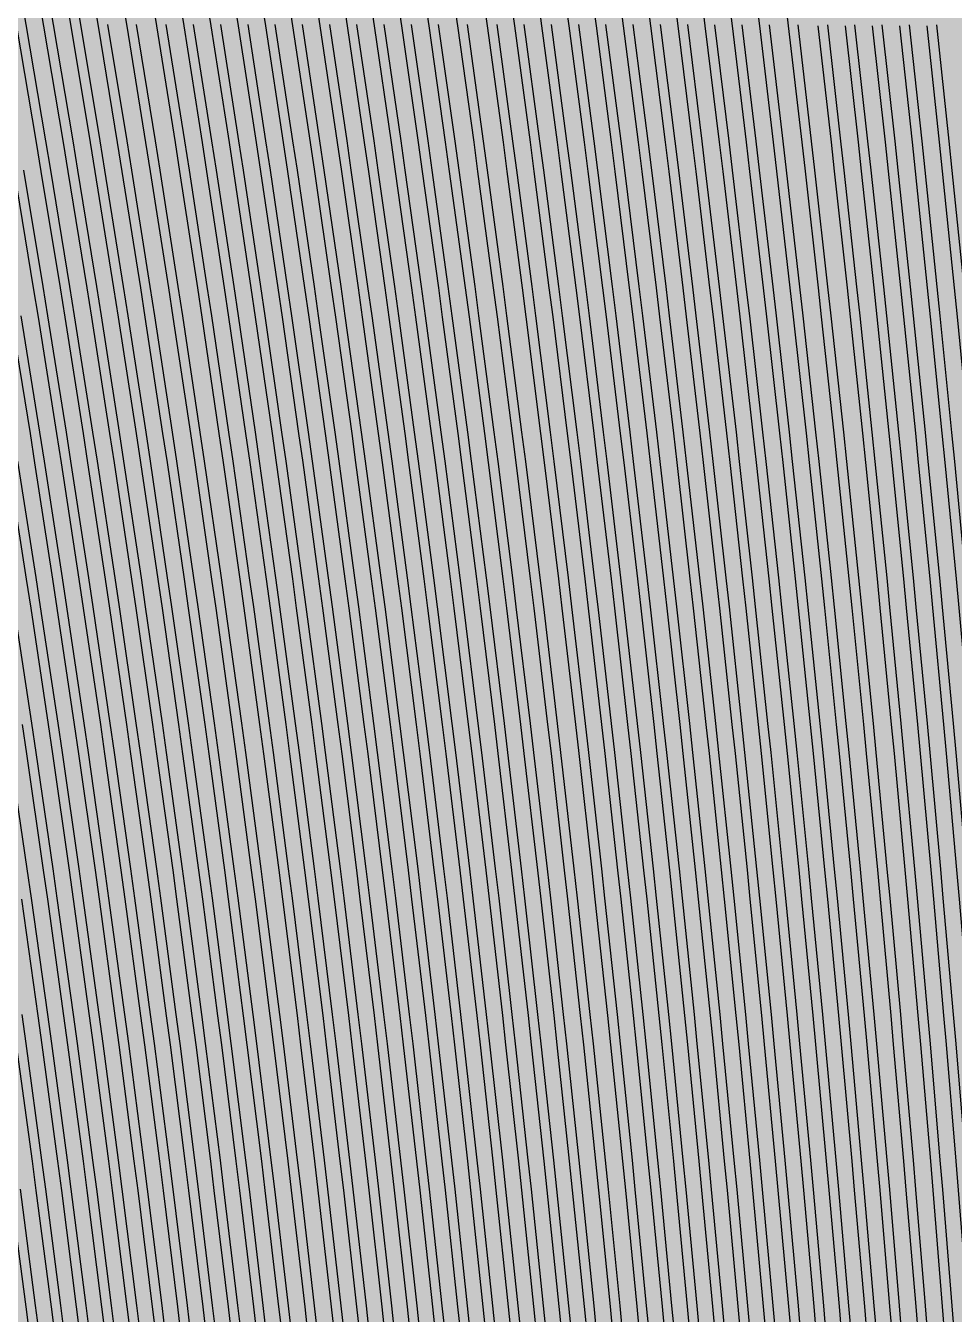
# Model space of a CAD drawing. Header units: metres. Extents: x -7240 to 10960, y -29667 to 1823.
# Drawn here: x 1337.5 to 1536.8, y -16987.4 to -16710.8 of the extents above; entities that cross this region are included whole.
import ezdxf

# ---------------------------------------------------------------- set-up
doc = ezdxf.new("R2010")
doc.units = ezdxf.units.M
doc.layers.add('Metal1', color=4, linetype='CONTINUOUS')
doc.layers.add('Polyimide', color=7, linetype='CONTINUOUS')

msp = doc.modelspace()

# ---------------------------------------------------------------- hatches: boundary and pattern name
at = {"layer": 'Polyimide'}
msp.add_hatch(color=7, dxfattribs=at).paths.add_polyline_path([(4088.45, -11806.89), (4098.72, -11851.21), (4115.58, -11893.47), (4138.63, -11932.7), (4167.35, -11967.99), (4201.08, -11998.53), (4239.03, -12023.62), (4280.35, -12042.68), (4349.18, -12073.73), (4413.2, -12113.76), (4471.26, -12162.04), (4522.3, -12217.69), (4565.39, -12279.7), (4599.74, -12346.94), (4624.73, -12418.19), (4639.91, -12492.16), (4645, -12567.5), (4639.91, -12642.84), (4624.73, -12716.8), (4599.74, -12788.06), (4565.39, -12855.3), (4522.3, -12917.31), (4471.26, -12972.96), (4413.2, -13021.24), (4349.18, -13061.27), (4280.35, -13092.32), (4239.03, -13111.38), (4201.08, -13136.47), (4167.35, -13167.01), (4138.63, -13202.3), (4115.58, -13241.52), (4098.72, -13283.78), (4088.45, -13328.11), (4085, -13373.48), (4085, -13567.5), (4099.45, -13861.55), (4142.64, -14152.77), (4214.18, -14438.35), (4313.36, -14715.55), (4439.24, -14981.69), (4590.59, -15234.21), (4765.97, -15470.68), (4963.68, -15688.82), (5181.82, -15886.53), (5418.29, -16061.91), (5670.81, -16213.26), (5936.95, -16339.14), (6214.15, -16438.32), (6499.73, -16509.85), (6790.95, -16553.05), (7085, -16567.5), (9960.38, -16567.5), (10038.79, -16571.35), (10116.45, -16582.87), (10192.6, -16601.95), (10266.52, -16628.4), (10337.49, -16661.96), (10404.83, -16702.32), (10467.89, -16749.09), (10526.06, -16801.81), (10578.78, -16859.98), (10625.55, -16923.04), (10665.91, -16990.38), (10699.48, -17061.35), (10725.93, -17135.27), (10745, -17211.43), (10756.52, -17289.08), (10760.38, -17367.5), (10760.38, -21957.3), (10721.61, -22012.91), (10685.97, -22070.59), (10653.58, -22130.14), (10624.53, -22191.39), (10598.92, -22254.16), (10576.82, -22318.25), (10558.3, -22383.46), (10543.41, -22449.6), (10532.21, -22516.46), (10524.72, -22583.84), (10520.97, -22651.53), (10520.97, -22719.32), (10524.72, -22787.01), (10532.21, -22854.38), (10543.41, -22921.24), (10558.3, -22987.38), (10576.82, -23052.6), (10598.92, -23116.68), (10624.53, -23179.45), (10653.58, -23240.71), (10685.97, -23300.26), (10721.61, -23357.93), (10760.38, -23413.54), (10760.38, -28667.5), (10756.52, -28745.91), (10745, -28823.57), (10725.93, -28899.73), (10699.48, -28973.65), (10665.91, -29044.62), (10625.55, -29111.96), (10578.78, -29175.01), (10526.06, -29233.19), (10467.89, -29285.91), (10404.83, -29332.68), (10337.49, -29373.04), (10266.52, -29406.6), (10192.6, -29433.05), (10116.45, -29452.13), (10038.79, -29463.65), (9960.38, -29467.5), (-6239.63, -29467.5), (-6318.04, -29463.65), (-6395.7, -29452.13), (-6471.85, -29433.05), (-6545.77, -29406.6), (-6616.74, -29373.04), (-6684.08, -29332.68), (-6747.14, -29285.91), (-6805.31, -29233.19), (-6858.03, -29175.01), (-6904.8, -29111.96), (-6945.16, -29044.62), (-6978.73, -28973.65), (-7005.18, -28899.73), (-7024.25, -28823.57), (-7035.77, -28745.91), (-7039.63, -28667.5), (-7039.63, -23426.32), (-6999.36, -23370.07), (-6962.33, -23311.63), (-6928.66, -23251.2), (-6898.45, -23188.96), (-6871.81, -23125.12), (-6848.81, -23059.88), (-6829.53, -22993.44), (-6814.04, -22926.02), (-6802.37, -22857.83), (-6794.57, -22789.09), (-6790.67, -22720.02), (-6790.67, -22650.84), (-6794.57, -22581.77), (-6802.37, -22513.03), (-6814.04, -22444.84), (-6829.53, -22377.42), (-6848.81, -22310.98), (-6871.81, -22245.74), (-6898.45, -22181.89), (-6928.66, -22119.66), (-6962.33, -22059.22), (-6999.36, -22000.79), (-7039.63, -21944.54), (-7039.63, -17367.5), (-7035.77, -17289.08), (-7024.25, -17211.43), (-7005.18, -17135.27), (-6978.73, -17061.35), (-6945.16, -16990.38), (-6904.8, -16923.04), (-6858.03, -16859.98), (-6805.31, -16801.81), (-6747.14, -16749.09), (-6684.08, -16702.32), (-6616.74, -16661.96), (-6545.77, -16628.4), (-6471.85, -16601.95), (-6395.7, -16582.87), (-6318.04, -16571.35), (-6239.63, -16567.5), (-3334, -16567.5), (-3039.95, -16553.05), (-2748.73, -16509.85), (-2463.15, -16438.32), (-2185.95, -16339.14), (-1919.81, -16213.26), (-1667.29, -16061.91), (-1430.82, -15886.53), (-1212.68, -15688.82), (-1014.97, -15470.68), (-839.59, -15234.21), (-688.24, -14981.69), (-562.36, -14715.55), (-463.18, -14438.35), (-391.64, -14152.77), (-348.45, -13861.55), (-334, -13567.5), (-334, -13373.48), (-337.45, -13328.11), (-347.72, -13283.78), (-364.58, -13241.52), (-387.63, -13202.3), (-416.35, -13167.01), (-450.08, -13136.47), (-488.03, -13111.38), (-529.35, -13092.32), (-529.35, -13092.32), (-598.18, -13061.27), (-662.2, -13021.24), (-720.26, -12972.96), (-771.3, -12917.31), (-814.39, -12855.3), (-848.74, -12788.06), (-873.73, -12716.8), (-888.91, -12642.84), (-894, -12567.5), (-888.91, -12492.16), (-873.73, -12418.19), (-848.74, -12346.94), (-814.39, -12279.7), (-771.3, -12217.69), (-720.26, -12162.04), (-662.2, -12113.76), (-598.18, -12073.73), (-529.35, -12042.68), (-488.03, -12023.62), (-450.08, -11998.53), (-416.35, -11967.99), (-387.63, -11932.7), (-364.58, -11893.47), (-347.72, -11851.21), (-337.45, -11806.89), (-334, -11761.52), (-334, -11074.31), (-337.45, -11028.94), (-347.72, -10984.62), (-364.58, -10942.36), (-387.63, -10903.13), (-416.35, -10867.84), (-450.08, -10837.3), (-488.03, -10812.21), (-529.35, -10793.16), (-529.35, -10793.16), (-598.18, -10762.1), (-662.2, -10722.07), (-720.26, -10673.8), (-771.3, -10618.15), (-814.39, -10556.13), (-848.74, -10488.89), (-873.73, -10417.64), (-888.91, -10343.67), (-894, -10268.33), (-888.91, -10192.99), (-873.73, -10119.03), (-848.74, -10047.77), (-814.39, -9980.53), (-771.3, -9918.52), (-720.26, -9862.87), (-662.2, -9814.59), (-598.18, -9774.56), (-529.35, -9743.51), (-488.03, -9724.45), (-450.08, -9699.36), (-416.35, -9668.82), (-387.63, -9633.53), (-364.58, -9594.31), (-347.72, -9552.05), (-337.45, -9507.72), (-334, -9462.35), (-334, -8775.14), (-337.45, -8729.78), (-347.72, -8685.45), (-364.58, -8643.19), (-387.63, -8603.96), (-416.35, -8568.68), (-450.08, -8538.14), (-488.03, -8513.05), (-529.35, -8493.99), (-529.35, -8493.99), (-598.18, -8462.94), (-662.2, -8422.91), (-720.26, -8374.63), (-771.3, -8318.98), (-814.39, -8256.97), (-848.74, -8189.73), (-873.73, -8118.47), (-888.91, -8044.5), (-894, -7969.17), (-888.91, -7893.83), (-873.73, -7819.86), (-848.74, -7748.61), (-814.39, -7681.36), (-771.3, -7619.35), (-720.26, -7563.7), (-662.2, -7515.42), (-598.18, -7475.4), (-529.35, -7444.34), (-529.35, -7444.34), (-488.03, -7425.28), (-450.08, -7400.2), (-416.35, -7369.66), (-387.63, -7334.37), (-364.58, -7295.14), (-347.72, -7252.88), (-337.45, -7208.56), (-334, -7163.19), (-334, -6475.98), (-337.45, -6430.61), (-347.72, -6386.29), (-364.58, -6344.02), (-387.63, -6304.8), (-416.35, -6269.51), (-450.08, -6238.97), (-488.03, -6213.88), (-529.35, -6194.82), (-529.35, -6194.82), (-598.18, -6163.77), (-662.2, -6123.74), (-720.26, -6075.46), (-771.3, -6019.81), (-814.39, -5957.8), (-848.74, -5890.56), (-873.73, -5819.31), (-888.91, -5745.34), (-894, -5670), (-888.91, -5594.66), (-873.73, -5520.69), (-848.74, -5449.44), (-814.39, -5382.2), (-771.3, -5320.19), (-720.26, -5264.54), (-662.2, -5216.26), (-598.18, -5176.23), (-529.35, -5145.18), (-529.35, -5145.18), (-488.03, -5126.12), (-450.08, -5101.03), (-416.35, -5070.49), (-387.63, -5035.2), (-364.58, -4995.98), (-347.72, -4953.71), (-337.45, -4909.39), (-334, -4864.02), (-334, 380), (-334, 1522.5), (-289, 1522.5), (-288.78, 1515.63), (-288.1, 1508.79), (-286.98, 1502.02), (-285.42, 1495.32), (-283.43, 1488.75), (-281.01, 1482.32), (-278.17, 1476.06), (-274.93, 1470), (-271.3, 1464.17), (-267.3, 1458.58), (-262.94, 1453.27), (-258.25, 1448.25), (-253.23, 1443.56), (-247.92, 1439.2), (-242.33, 1435.2), (-236.5, 1431.57), (-230.44, 1428.33), (-224.18, 1425.49), (-217.75, 1423.07), (-211.18, 1421.08), (-204.48, 1419.52), (-197.71, 1418.4), (-190.87, 1417.72), (-184, 1417.5), (-177.13, 1417.72), (-170.29, 1418.4), (-163.52, 1419.52), (-156.82, 1421.08), (-150.25, 1423.07), (-143.82, 1425.49), (-137.56, 1428.33), (-131.5, 1431.57), (-125.67, 1435.2), (-120.08, 1439.2), (-114.77, 1443.56), (-109.75, 1448.25), (-105.06, 1453.27), (-100.7, 1458.58), (-96.7, 1464.17), (-93.07, 1470), (-89.83, 1476.06), (-86.99, 1482.32), (-84.57, 1488.75), (-82.58, 1495.32), (-81.02, 1502.02), (-79.9, 1508.79), (-79.22, 1515.63), (-79, 1522.5), (1786, 1522.5), (3835, 1522.5), (3835.21, 1529.04), (3835.86, 1535.55), (3836.92, 1542.01), (3838.41, 1548.38), (3840.31, 1554.64), (3842.61, 1560.77), (3845.31, 1566.73), (3848.4, 1572.5), (3851.85, 1578.06), (3855.66, 1583.38), (3859.82, 1588.43), (3864.29, 1593.21), (3869.07, 1597.68), (3874.12, 1601.84), (3879.44, 1605.65), (3885, 1609.1), (3890.77, 1612.19), (3896.73, 1614.89), (3902.86, 1617.19), (3909.12, 1619.09), (3915.49, 1620.58), (3921.95, 1621.64), (3928.46, 1622.29), (3935, 1622.5), (3941.54, 1622.29), (3948.05, 1621.64), (3954.51, 1620.58), (3960.88, 1619.09), (3967.14, 1617.19), (3973.27, 1614.89), (3979.23, 1612.19), (3985, 1609.1), (3990.56, 1605.65), (3995.88, 1601.84), (4000.93, 1597.68), (4005.71, 1593.21), (4010.18, 1588.43), (4014.34, 1583.38), (4018.15, 1578.06), (4021.6, 1572.5), (4024.69, 1566.73), (4027.39, 1560.77), (4029.69, 1554.64), (4031.59, 1548.38), (4033.08, 1542.01), (4034.14, 1535.55), (4034.79, 1529.04), (4035, 1522.5), (4085, 1522.5), (4085, 380), (4085, 330), (4085, -4864.02), (4088.45, -4909.39), (4098.72, -4953.71), (4115.58, -4995.98), (4138.63, -5035.2), (4167.35, -5070.49), (4201.08, -5101.03), (4239.03, -5126.12), (4280.35, -5145.18), (4280.35, -5145.18), (4349.18, -5176.23), (4413.2, -5216.26), (4471.26, -5264.54), (4522.3, -5320.19), (4565.39, -5382.2), (4599.74, -5449.44), (4624.73, -5520.69), (4639.91, -5594.66), (4645, -5670), (4639.91, -5745.34), (4624.73, -5819.31), (4599.74, -5890.56), (4565.39, -5957.8), (4522.3, -6019.81), (4471.26, -6075.46), (4413.2, -6123.74), (4349.18, -6163.77), (4280.35, -6194.82), (4239.03, -6213.88), (4201.08, -6238.97), (4167.35, -6269.51), (4138.63, -6304.8), (4115.58, -6344.02), (4098.72, -6386.29), (4088.45, -6430.61), (4085, -6475.98), (4085, -11761.52), (4088.45, -11806.89)])

# ---------------------------------------------------------------- linework, layer by layer
at = {"layer": 'Metal1'}
for points in [[(1337.08, -16641.81), (1338.22, -16648.08), (1342.7, -16673.06), (1343.8, -16679.32), (1348.11, -16704.31), (1349.18, -16710.57), (1353.33, -16735.55), (1354.36, -16741.82), (1358.36, -16766.8), (1359.35, -16773.06), (1363.2, -16798.05), (1364.15, -16804.31), (1367.85, -16829.29), (1368.76, -16835.55), (1372.32, -16860.54), (1373.19, -16866.8), (1376.6, -16891.79), (1377.44, -16898.05), (1380.7, -16923.03), (1381.5, -16929.29), (1384.63, -16954.28), (1385.39, -16960.54), (1388.37, -16985.52), (1389.1, -16991.78)], [(1387.11, -16992.01), (1386.39, -16985.76), (1383.4, -16960.78), (1382.64, -16954.52), (1379.52, -16929.54), (1378.72, -16923.29), (1375.46, -16898.31), (1374.62, -16892.05), (1371.21, -16867.07), (1370.34, -16860.82), (1366.78, -16835.84), (1365.87, -16829.58), (1362.17, -16804.6), (1361.23, -16798.35), (1357.37, -16773.37), (1356.39, -16767.11), (1352.38, -16742.13), (1351.36, -16735.88), (1347.2, -16710.9), (1346.14, -16704.64), (1341.83, -16679.67), (1340.73, -16673.41), (1336.26, -16648.43)], [(1336.78, -16673.06), (1337.9, -16679.32), (1342.26, -16704.3), (1343.33, -16710.57), (1347.53, -16735.55), (1348.57, -16741.81), (1352.61, -16766.8), (1353.61, -16773.06), (1357.51, -16798.04), (1358.46, -16804.31), (1362.21, -16829.29), (1363.12, -16835.55), (1366.72, -16860.54), (1367.6, -16866.8), (1371.05, -16891.78), (1371.89, -16898.04), (1375.19, -16923.03), (1376, -16929.29), (1379.16, -16954.28), (1379.93, -16960.54), (1382.94, -16985.52), (1383.68, -16991.78)], [(1381.69, -16992.01), (1380.96, -16985.76), (1377.94, -16960.78), (1377.17, -16954.53), (1374.02, -16929.54), (1373.21, -16923.29), (1369.91, -16898.31), (1369.07, -16892.05), (1365.62, -16867.07), (1364.74, -16860.82), (1361.15, -16835.84), (1360.23, -16829.58), (1356.48, -16804.61), (1355.53, -16798.35), (1351.63, -16773.37), (1350.64, -16767.11), (1346.59, -16742.14), (1345.56, -16735.88), (1341.36, -16710.9), (1340.28, -16704.64), (1335.93, -16679.67)], [(1336.4, -16704.3), (1337.48, -16710.57), (1341.73, -16735.55), (1342.78, -16741.81), (1346.87, -16766.8), (1347.87, -16773.06), (1351.81, -16798.04), (1352.77, -16804.3), (1356.56, -16829.29), (1357.49, -16835.55), (1361.12, -16860.54), (1362.01, -16866.8), (1365.49, -16891.78), (1366.35, -16898.04), (1369.68, -16923.03), (1370.5, -16929.29), (1373.69, -16954.28), (1374.47, -16960.54), (1377.51, -16985.52), (1378.26, -16991.78)], [(1474.71, -16991.99), (1474.12, -16985.74), (1471.71, -16960.75), (1471.09, -16954.5), (1468.57, -16929.52), (1467.92, -16923.26), (1465.28, -16898.28), (1464.6, -16892.03), (1461.85, -16867.04), (1461.14, -16860.79), (1458.27, -16835.81), (1457.53, -16829.56), (1454.53, -16804.57), (1453.77, -16798.32), (1450.65, -16773.34), (1449.86, -16767.08), (1446.62, -16742.1), (1445.79, -16735.85), (1442.43, -16710.87), (1441.57, -16704.61)], [(1480.13, -16991.99), (1479.55, -16985.74), (1477.17, -16960.75), (1476.56, -16954.5), (1474.07, -16929.51), (1473.43, -16923.26), (1470.83, -16898.28), (1470.16, -16892.03), (1467.44, -16867.04), (1466.74, -16860.79), (1463.9, -16835.81), (1463.18, -16829.55), (1460.22, -16804.57), (1459.47, -16798.32), (1456.39, -16773.33), (1455.61, -16767.08), (1452.41, -16742.1), (1451.59, -16735.85), (1448.27, -16710.86), (1447.43, -16704.61)], [(1485.56, -16991.99), (1484.98, -16985.73), (1482.63, -16960.75), (1482.03, -16954.5), (1479.57, -16929.51), (1478.94, -16923.26), (1476.37, -16898.28), (1475.71, -16892.03), (1473.03, -16867.04), (1472.34, -16860.79), (1469.54, -16835.8), (1468.83, -16829.55), (1465.91, -16804.57), (1465.16, -16798.32), (1462.13, -16773.33), (1461.35, -16767.08), (1458.2, -16742.1), (1457.39, -16735.84), (1454.12, -16710.86), (1453.28, -16704.61)], [(1490.98, -16991.98), (1490.41, -16985.73), (1488.1, -16960.75), (1487.5, -16954.5), (1485.08, -16929.51), (1484.46, -16923.26), (1481.92, -16898.28), (1481.27, -16892.02), (1478.62, -16867.04), (1477.94, -16860.79), (1475.18, -16835.8), (1474.47, -16829.55), (1471.6, -16804.57), (1470.86, -16798.31), (1467.87, -16773.33), (1467.1, -16767.08), (1463.99, -16742.1), (1463.2, -16735.84), (1459.96, -16710.86), (1459.14, -16704.61)], [(1496.4, -16991.98), (1495.84, -16985.73), (1493.56, -16960.75), (1492.97, -16954.5), (1490.58, -16929.51), (1489.97, -16923.26), (1487.46, -16898.27), (1486.82, -16892.02), (1484.21, -16867.04), (1483.54, -16860.79), (1480.82, -16835.8), (1480.12, -16829.55), (1477.28, -16804.57), (1476.56, -16798.31), (1473.6, -16773.33), (1472.85, -16767.08), (1469.78, -16742.09), (1469, -16735.84), (1465.81, -16710.86), (1465, -16704.6)], [(1501.82, -16991.98), (1501.27, -16985.73), (1499.02, -16960.74), (1498.44, -16954.49), (1496.08, -16929.51), (1495.48, -16923.26), (1493.01, -16898.27), (1492.38, -16892.02), (1489.8, -16867.04), (1489.14, -16860.78), (1486.46, -16835.8), (1485.77, -16829.55), (1482.97, -16804.56), (1482.25, -16798.31), (1479.34, -16773.33), (1478.6, -16767.07), (1475.57, -16742.09), (1474.8, -16735.84), (1471.66, -16710.86), (1470.85, -16704.6)], [(1507.24, -16991.98), (1506.7, -16985.73), (1504.48, -16960.74), (1503.91, -16954.49), (1501.58, -16929.51), (1500.99, -16923.26), (1498.56, -16898.27), (1497.93, -16892.02), (1495.39, -16867.03), (1494.74, -16860.78), (1492.09, -16835.8), (1491.42, -16829.55), (1488.66, -16804.56), (1487.95, -16798.31), (1485.08, -16773.33), (1484.35, -16767.07), (1481.36, -16742.09), (1480.6, -16735.84), (1477.5, -16710.85), (1476.71, -16704.6)], [(1512.67, -16991.98), (1512.13, -16985.73), (1509.94, -16960.74), (1509.38, -16954.49), (1507.09, -16929.51), (1506.5, -16923.25), (1504.1, -16898.27), (1503.49, -16892.02), (1500.98, -16867.03), (1500.34, -16860.78), (1497.73, -16835.8), (1497.06, -16829.54), (1494.34, -16804.56), (1493.65, -16798.31), (1490.82, -16773.32), (1490.1, -16767.07), (1487.15, -16742.09), (1486.4, -16735.84), (1483.35, -16710.85), (1482.57, -16704.6)], [(1518.09, -16991.98), (1517.56, -16985.73), (1515.4, -16960.74), (1514.85, -16954.49), (1512.59, -16929.5), (1512.01, -16923.25), (1509.65, -16898.27), (1509.04, -16892.02), (1506.57, -16867.03), (1505.94, -16860.78), (1503.37, -16835.79), (1502.71, -16829.54), (1500.03, -16804.56), (1499.35, -16798.31), (1496.56, -16773.32), (1495.84, -16767.07), (1492.94, -16742.09), (1492.2, -16735.83), (1489.19, -16710.85), (1488.43, -16704.6)], [(1523.51, -16991.98), (1522.99, -16985.73), (1520.86, -16960.74), (1520.32, -16954.49), (1518.09, -16929.5), (1517.52, -16923.25), (1515.19, -16898.27), (1514.6, -16892.02), (1512.17, -16867.03), (1511.54, -16860.78), (1509.01, -16835.79), (1508.36, -16829.54), (1505.72, -16804.56), (1505.04, -16798.3), (1502.29, -16773.32), (1501.59, -16767.07), (1498.73, -16742.08), (1498.01, -16735.83), (1495.04, -16710.85), (1494.28, -16704.6)], [(1529.09, -16991.97), (1528.58, -16985.72), (1526.5, -16960.74), (1525.97, -16954.49), (1523.78, -16929.5), (1523.23, -16923.25), (1520.94, -16898.26), (1520.36, -16892.01), (1517.98, -16867.03), (1517.37, -16860.78), (1514.88, -16835.79), (1514.25, -16829.54), (1511.66, -16804.55), (1511, -16798.3), (1508.31, -16773.32), (1507.62, -16767.07), (1504.82, -16742.08), (1504.11, -16735.83), (1501.2, -16710.84), (1500.46, -16704.59)], [(1392.54, -16992.01), (1391.81, -16985.76), (1388.87, -16960.78), (1388.11, -16954.52), (1385.02, -16929.54), (1384.23, -16923.29), (1381, -16898.31), (1380.17, -16892.05), (1376.8, -16867.07), (1375.94, -16860.82), (1372.42, -16835.84), (1371.52, -16829.58), (1367.86, -16804.6), (1366.92, -16798.35), (1363.11, -16773.37), (1362.14, -16767.11), (1358.17, -16742.13), (1357.16, -16735.88), (1353.05, -16710.9), (1352, -16704.64)], [(1398.12, -16992.01), (1397.41, -16985.76), (1394.5, -16960.77), (1393.76, -16954.52), (1390.71, -16929.54), (1389.93, -16923.29), (1386.75, -16898.3), (1385.94, -16892.05), (1382.61, -16867.07), (1381.76, -16860.81), (1378.3, -16835.83), (1377.41, -16829.58), (1373.8, -16804.6), (1372.88, -16798.34), (1369.12, -16773.36), (1368.17, -16767.11), (1364.26, -16742.13), (1363.27, -16735.87), (1359.21, -16710.9), (1358.18, -16704.64)], [(1403.8, -16992.01), (1403.1, -16985.75), (1400.25, -16960.77), (1399.52, -16954.52), (1396.53, -16929.54), (1395.76, -16923.28), (1392.64, -16898.3), (1391.84, -16892.05), (1388.57, -16867.07), (1387.74, -16860.81), (1384.33, -16835.83), (1383.46, -16829.58), (1379.92, -16804.6), (1379.01, -16798.34), (1375.32, -16773.36), (1374.38, -16767.11), (1370.55, -16742.13), (1369.57, -16735.87), (1365.59, -16710.89), (1364.57, -16704.64)], [(1409.22, -16992.01), (1408.53, -16985.75), (1405.71, -16960.77), (1404.99, -16954.52), (1402.03, -16929.54), (1401.28, -16923.28), (1398.18, -16898.3), (1397.39, -16892.05), (1394.17, -16867.06), (1393.34, -16860.81), (1389.97, -16835.83), (1389.11, -16829.58), (1385.61, -16804.59), (1384.71, -16798.34), (1381.06, -16773.36), (1380.13, -16767.1), (1376.34, -16742.13), (1375.37, -16735.87), (1371.43, -16710.89), (1370.43, -16704.63)], [(1414.65, -16992), (1413.96, -16985.75), (1411.17, -16960.77), (1410.46, -16954.52), (1407.54, -16929.53), (1406.79, -16923.28), (1403.73, -16898.3), (1402.95, -16892.04), (1399.76, -16867.06), (1398.94, -16860.81), (1395.61, -16835.83), (1394.76, -16829.57), (1391.29, -16804.59), (1390.41, -16798.34), (1386.8, -16773.36), (1385.88, -16767.1), (1382.13, -16742.12), (1381.17, -16735.87), (1377.28, -16710.89), (1376.28, -16704.63)], [(1420.07, -16992), (1419.39, -16985.75), (1416.63, -16960.77), (1415.93, -16954.51), (1413.04, -16929.53), (1412.3, -16923.28), (1409.28, -16898.3), (1408.5, -16892.04), (1405.35, -16867.06), (1404.54, -16860.81), (1401.25, -16835.83), (1400.41, -16829.57), (1396.98, -16804.59), (1396.1, -16798.34), (1392.54, -16773.36), (1391.63, -16767.1), (1387.92, -16742.12), (1386.97, -16735.87), (1383.12, -16710.89), (1382.14, -16704.63)], [(1425.49, -16992), (1424.82, -16985.75), (1422.1, -16960.77), (1421.4, -16954.51), (1418.54, -16929.53), (1417.81, -16923.28), (1414.82, -16898.3), (1414.06, -16892.04), (1410.94, -16867.06), (1410.14, -16860.81), (1406.89, -16835.82), (1406.06, -16829.57), (1402.67, -16804.59), (1401.8, -16798.34), (1398.27, -16773.35), (1397.37, -16767.1), (1393.71, -16742.12), (1392.77, -16735.86), (1388.97, -16710.88), (1388, -16704.63)], [(1430.91, -16992), (1430.25, -16985.75), (1427.56, -16960.76), (1426.87, -16954.51), (1424.04, -16929.53), (1423.32, -16923.28), (1420.37, -16898.29), (1419.61, -16892.04), (1416.53, -16867.06), (1415.74, -16860.8), (1412.52, -16835.82), (1411.7, -16829.57), (1408.35, -16804.59), (1407.5, -16798.33), (1404.01, -16773.35), (1403.12, -16767.1), (1399.5, -16742.12), (1398.58, -16735.86), (1394.81, -16710.88), (1393.86, -16704.63)], [(1436.33, -16992), (1435.68, -16985.75), (1433.02, -16960.76), (1432.34, -16954.51), (1429.55, -16929.53), (1428.83, -16923.28), (1425.91, -16898.29), (1425.17, -16892.04), (1422.12, -16867.06), (1421.34, -16860.8), (1418.16, -16835.82), (1417.35, -16829.57), (1414.04, -16804.59), (1413.19, -16798.33), (1409.75, -16773.35), (1408.87, -16767.1), (1405.29, -16742.12), (1404.38, -16735.86), (1400.66, -16710.88), (1399.71, -16704.63)], [(1441.76, -16992), (1441.11, -16985.75), (1438.48, -16960.76), (1437.81, -16954.51), (1435.05, -16929.53), (1434.34, -16923.27), (1431.46, -16898.29), (1430.72, -16892.04), (1427.71, -16867.06), (1426.94, -16860.8), (1423.8, -16835.82), (1423, -16829.57), (1419.73, -16804.58), (1418.89, -16798.33), (1415.49, -16773.35), (1414.62, -16767.09), (1411.08, -16742.11), (1410.18, -16735.86), (1406.51, -16710.88), (1405.57, -16704.62)], [(1447.18, -16992), (1446.54, -16985.74), (1443.94, -16960.76), (1443.28, -16954.51), (1440.55, -16929.52), (1439.85, -16923.27), (1437.01, -16898.29), (1436.28, -16892.04), (1433.3, -16867.05), (1432.54, -16860.8), (1429.44, -16835.82), (1428.65, -16829.56), (1425.41, -16804.58), (1424.59, -16798.33), (1421.23, -16773.35), (1420.37, -16767.09), (1416.87, -16742.11), (1415.98, -16735.86), (1412.35, -16710.88), (1411.43, -16704.62)], [(1452.6, -16991.99), (1451.97, -16985.74), (1449.4, -16960.76), (1448.75, -16954.51), (1446.05, -16929.52), (1445.37, -16923.27), (1442.55, -16898.29), (1441.83, -16892.03), (1438.89, -16867.05), (1438.14, -16860.8), (1435.08, -16835.82), (1434.29, -16829.56), (1431.1, -16804.58), (1430.29, -16798.33), (1426.96, -16773.35), (1426.12, -16767.09), (1422.66, -16742.11), (1421.78, -16735.86), (1418.2, -16710.87), (1417.28, -16704.62)], [(1458.02, -16991.99), (1457.4, -16985.74), (1454.86, -16960.76), (1454.22, -16954.51), (1451.56, -16929.52), (1450.88, -16923.27), (1448.1, -16898.29), (1447.39, -16892.03), (1444.48, -16867.05), (1443.74, -16860.8), (1440.71, -16835.81), (1439.94, -16829.56), (1436.79, -16804.58), (1435.98, -16798.33), (1432.7, -16773.34), (1431.86, -16767.09), (1428.45, -16742.11), (1427.58, -16735.85), (1424.04, -16710.87), (1423.14, -16704.62)], [(1463.6, -16991.99), (1462.99, -16985.74), (1460.5, -16960.76), (1459.86, -16954.5), (1457.25, -16929.52), (1456.58, -16923.27), (1453.85, -16898.28), (1453.15, -16892.03), (1450.3, -16867.05), (1449.57, -16860.8), (1446.59, -16835.81), (1445.83, -16829.56), (1442.73, -16804.58), (1441.94, -16798.32), (1438.72, -16773.34), (1437.89, -16767.09), (1434.54, -16742.11), (1433.69, -16735.85), (1430.21, -16710.87), (1429.32, -16704.62)], [(1469.29, -16991.99), (1468.69, -16985.74), (1466.25, -16960.75), (1465.62, -16954.5), (1463.07, -16929.52), (1462.41, -16923.27), (1459.73, -16898.28), (1459.05, -16892.03), (1456.26, -16867.05), (1455.54, -16860.79), (1452.63, -16835.81), (1451.88, -16829.56), (1448.85, -16804.57), (1448.07, -16798.32), (1444.91, -16773.34), (1444.11, -16767.08), (1440.83, -16742.1), (1439.99, -16735.85), (1436.58, -16710.87), (1435.71, -16704.61)], [(1376.27, -16992.02), (1375.53, -16985.76), (1372.48, -16960.78), (1371.7, -16954.53), (1368.51, -16929.55), (1367.7, -16923.29), (1364.36, -16898.31), (1363.51, -16892.06), (1360.03, -16867.08), (1359.14, -16860.82), (1355.51, -16835.84), (1354.58, -16829.59), (1350.8, -16804.61), (1349.83, -16798.35), (1345.9, -16773.37), (1344.89, -16767.12), (1340.8, -16742.14), (1339.76, -16735.88), (1335.51, -16710.9)], [(1355.02, -16710.57), (1359.14, -16735.55), (1360.15, -16741.82), (1364.11, -16766.8), (1365.09, -16773.06), (1368.9, -16798.05), (1369.84, -16804.31), (1373.5, -16829.29), (1374.4, -16835.55), (1377.92, -16860.54), (1378.78, -16866.8), (1382.16, -16891.79), (1382.98, -16898.05), (1386.21, -16923.03), (1387.01, -16929.29), (1390.1, -16954.28), (1390.85, -16960.54), (1393.8, -16985.53), (1394.52, -16991.78)], [(1361.19, -16710.57), (1365.24, -16735.56), (1366.24, -16741.82), (1370.14, -16766.8), (1371.1, -16773.06), (1374.86, -16798.05), (1375.78, -16804.31), (1379.39, -16829.3), (1380.28, -16835.56), (1383.75, -16860.54), (1384.6, -16866.8), (1387.92, -16891.79), (1388.74, -16898.05), (1391.92, -16923.04), (1392.7, -16929.29), (1395.74, -16954.28), (1396.49, -16960.54), (1399.39, -16985.53), (1400.1, -16991.79)], [(1367.56, -16710.57), (1371.54, -16735.56), (1372.52, -16741.82), (1376.36, -16766.81), (1377.3, -16773.07), (1380.99, -16798.05), (1381.9, -16804.31), (1385.45, -16829.3), (1386.32, -16835.56), (1389.72, -16860.54), (1390.56, -16866.8), (1393.82, -16891.79), (1394.62, -16898.05), (1397.75, -16923.04), (1398.52, -16929.3), (1401.51, -16954.28), (1402.24, -16960.54), (1405.09, -16985.53), (1405.79, -16991.79)], [(1373.41, -16710.58), (1377.35, -16735.56), (1378.31, -16741.82), (1382.11, -16766.81), (1383.04, -16773.07), (1386.69, -16798.05), (1387.59, -16804.31), (1391.09, -16829.3), (1391.95, -16835.56), (1395.32, -16860.55), (1396.15, -16866.81), (1399.38, -16891.79), (1400.17, -16898.05), (1403.26, -16923.04), (1404.02, -16929.3), (1406.98, -16954.28), (1407.7, -16960.54), (1410.52, -16985.53), (1411.21, -16991.79)], [(1379.25, -16710.58), (1383.15, -16735.56), (1384.11, -16741.82), (1387.86, -16766.81), (1388.78, -16773.07), (1392.39, -16798.06), (1393.27, -16804.32), (1396.74, -16829.3), (1397.59, -16835.56), (1400.92, -16860.55), (1401.74, -16866.81), (1404.93, -16891.79), (1405.72, -16898.05), (1408.77, -16923.04), (1409.52, -16929.3), (1412.45, -16954.29), (1413.16, -16960.54), (1415.95, -16985.53), (1416.63, -16991.79)], [(1385.1, -16710.58), (1388.95, -16735.56), (1389.9, -16741.83), (1393.6, -16766.81), (1394.52, -16773.07), (1398.08, -16798.06), (1398.96, -16804.32), (1402.39, -16829.3), (1403.23, -16835.56), (1406.52, -16860.55), (1407.33, -16866.81), (1410.49, -16891.8), (1411.26, -16898.05), (1414.28, -16923.04), (1415.02, -16929.3), (1417.92, -16954.29), (1418.62, -16960.55), (1421.38, -16985.53), (1422.06, -16991.79)], [(1390.95, -16710.58), (1394.75, -16735.57), (1395.69, -16741.83), (1399.35, -16766.81), (1400.25, -16773.07), (1403.78, -16798.06), (1404.65, -16804.32), (1408.04, -16829.3), (1408.87, -16835.56), (1412.12, -16860.55), (1412.92, -16866.81), (1416.04, -16891.8), (1416.81, -16898.06), (1419.8, -16923.04), (1420.53, -16929.3), (1423.38, -16954.29), (1424.08, -16960.55), (1426.81, -16985.53), (1427.48, -16991.79)], [(1396.79, -16710.58), (1400.55, -16735.57), (1401.48, -16741.83), (1405.1, -16766.81), (1405.99, -16773.07), (1409.48, -16798.06), (1410.33, -16804.32), (1413.69, -16829.31), (1414.51, -16835.57), (1417.72, -16860.55), (1418.51, -16866.81), (1421.6, -16891.8), (1422.35, -16898.06), (1425.31, -16923.04), (1426.03, -16929.3), (1428.85, -16954.29), (1429.55, -16960.55), (1432.24, -16985.54), (1432.9, -16991.79)], [(1402.64, -16710.58), (1406.36, -16735.57), (1407.27, -16741.83), (1410.85, -16766.82), (1411.73, -16773.08), (1415.18, -16798.06), (1416.02, -16804.32), (1419.33, -16829.31), (1420.15, -16835.57), (1423.32, -16860.55), (1424.1, -16866.81), (1427.15, -16891.8), (1427.9, -16898.06), (1430.82, -16923.05), (1431.53, -16929.3), (1434.32, -16954.29), (1435.01, -16960.55), (1437.67, -16985.54), (1438.32, -16991.79)], [(1408.48, -16710.59), (1412.16, -16735.57), (1413.06, -16741.83), (1416.6, -16766.82), (1417.47, -16773.08), (1420.87, -16798.06), (1421.71, -16804.32), (1424.98, -16829.31), (1425.78, -16835.57), (1428.93, -16860.55), (1429.7, -16866.81), (1432.71, -16891.8), (1433.45, -16898.06), (1436.33, -16923.05), (1437.04, -16929.3), (1439.79, -16954.29), (1440.47, -16960.55), (1443.1, -16985.54), (1443.75, -16991.8)], [(1414.33, -16710.59), (1417.96, -16735.57), (1418.85, -16741.83), (1422.35, -16766.82), (1423.21, -16773.08), (1426.57, -16798.06), (1427.4, -16804.32), (1430.63, -16829.31), (1431.42, -16835.57), (1434.53, -16860.56), (1435.29, -16866.81), (1438.26, -16891.8), (1438.99, -16898.06), (1441.84, -16923.05), (1442.54, -16929.31), (1445.26, -16954.29), (1445.93, -16960.55), (1448.53, -16985.54), (1449.17, -16991.8)], [(1420.18, -16710.59), (1423.76, -16735.57), (1424.64, -16741.83), (1428.1, -16766.82), (1428.95, -16773.08), (1432.27, -16798.07), (1433.08, -16804.32), (1436.28, -16829.31), (1437.06, -16835.57), (1440.13, -16860.56), (1440.88, -16866.82), (1443.82, -16891.8), (1444.54, -16898.06), (1447.35, -16923.05), (1448.04, -16929.31), (1450.73, -16954.3), (1451.39, -16960.55), (1453.96, -16985.54), (1454.59, -16991.8)], [(1426.02, -16710.59), (1429.56, -16735.58), (1430.44, -16741.84), (1433.85, -16766.82), (1434.68, -16773.08), (1437.97, -16798.07), (1438.77, -16804.33), (1441.93, -16829.31), (1442.7, -16835.57), (1445.73, -16860.56), (1446.47, -16866.82), (1449.37, -16891.81), (1450.08, -16898.06), (1452.86, -16923.05), (1453.55, -16929.31), (1456.2, -16954.3), (1456.85, -16960.55), (1459.39, -16985.54), (1460.01, -16991.8)], [(1432.19, -16710.59), (1435.67, -16735.58), (1436.52, -16741.84), (1439.88, -16766.82), (1440.7, -16773.08), (1443.92, -16798.07), (1444.72, -16804.33), (1447.82, -16829.32), (1448.58, -16835.57), (1451.55, -16860.56), (1452.28, -16866.82), (1455.14, -16891.81), (1455.84, -16898.06), (1458.57, -16923.05), (1459.24, -16929.31), (1461.85, -16954.3), (1462.49, -16960.55), (1464.98, -16985.54), (1465.59, -16991.8)], [(1438.56, -16710.59), (1441.97, -16735.58), (1442.81, -16741.84), (1446.09, -16766.83), (1446.9, -16773.08), (1450.06, -16798.07), (1450.83, -16804.33), (1453.87, -16829.32), (1454.61, -16835.58), (1457.53, -16860.56), (1458.24, -16866.82), (1461.04, -16891.81), (1461.72, -16898.07), (1464.4, -16923.05), (1465.05, -16929.31), (1467.61, -16954.3), (1468.24, -16960.56), (1470.68, -16985.55), (1471.28, -16991.8)], [(1444.41, -16710.6), (1447.77, -16735.58), (1448.6, -16741.84), (1451.84, -16766.83), (1452.64, -16773.09), (1455.75, -16798.07), (1456.52, -16804.33), (1459.52, -16829.32), (1460.25, -16835.58), (1463.13, -16860.57), (1463.83, -16866.82), (1466.59, -16891.81), (1467.27, -16898.07), (1469.91, -16923.06), (1470.56, -16929.31), (1473.08, -16954.3), (1473.7, -16960.56), (1476.11, -16985.55), (1476.7, -16991.8)], [(1450.25, -16710.6), (1453.58, -16735.58), (1454.39, -16741.84), (1457.59, -16766.83), (1458.38, -16773.09), (1461.45, -16798.08), (1462.21, -16804.33), (1465.16, -16829.32), (1465.89, -16835.58), (1468.73, -16860.57), (1469.43, -16866.82), (1472.15, -16891.81), (1472.82, -16898.07), (1475.42, -16923.06), (1476.06, -16929.31), (1478.55, -16954.3), (1479.16, -16960.56), (1481.54, -16985.55), (1482.12, -16991.8)], [(1456.1, -16710.6), (1459.38, -16735.59), (1460.18, -16741.84), (1463.34, -16766.83), (1464.11, -16773.09), (1467.15, -16798.08), (1467.89, -16804.33), (1470.81, -16829.32), (1471.53, -16835.58), (1474.33, -16860.57), (1475.02, -16866.82), (1477.7, -16891.81), (1478.36, -16898.07), (1480.93, -16923.06), (1481.56, -16929.31), (1484.02, -16954.3), (1484.62, -16960.56), (1486.97, -16985.55), (1487.55, -16991.8)], [(1461.95, -16710.6), (1465.18, -16735.59), (1465.97, -16741.85), (1469.09, -16766.83), (1469.85, -16773.09), (1472.85, -16798.08), (1473.58, -16804.34), (1476.46, -16829.32), (1477.17, -16835.58), (1479.93, -16860.57), (1480.61, -16866.83), (1483.26, -16891.81), (1483.91, -16898.07), (1486.45, -16923.06), (1487.07, -16929.32), (1489.49, -16954.31), (1490.09, -16960.56), (1492.4, -16985.55), (1492.97, -16991.81)], [(1467.79, -16710.6), (1470.98, -16735.59), (1471.77, -16741.85), (1474.84, -16766.83), (1475.59, -16773.09), (1478.54, -16798.08), (1479.27, -16804.34), (1482.11, -16829.33), (1482.81, -16835.58), (1485.53, -16860.57), (1486.2, -16866.83), (1488.81, -16891.82), (1489.45, -16898.07), (1491.96, -16923.06), (1492.57, -16929.32), (1494.96, -16954.31), (1495.55, -16960.56), (1497.83, -16985.55), (1498.39, -16991.81)], [(1473.64, -16710.6), (1476.78, -16735.59), (1477.56, -16741.85), (1480.58, -16766.84), (1481.33, -16773.09), (1484.24, -16798.08), (1484.96, -16804.34), (1487.76, -16829.33), (1488.44, -16835.58), (1491.13, -16860.57), (1491.79, -16866.83), (1494.37, -16891.82), (1495, -16898.07), (1497.47, -16923.06), (1498.07, -16929.32), (1500.43, -16954.31), (1501.01, -16960.56), (1503.26, -16985.55), (1503.81, -16991.81)], [(1479.49, -16710.6), (1482.59, -16735.59), (1483.35, -16741.85), (1486.33, -16766.84), (1487.07, -16773.09), (1489.94, -16798.08), (1490.64, -16804.34), (1493.4, -16829.33), (1494.08, -16835.58), (1496.73, -16860.57), (1497.38, -16866.83), (1499.92, -16891.82), (1500.55, -16898.07), (1502.98, -16923.06), (1503.58, -16929.32), (1505.9, -16954.31), (1506.47, -16960.56), (1508.69, -16985.55), (1509.24, -16991.81)], [(1485.33, -16710.61), (1488.39, -16735.59), (1489.14, -16741.85), (1492.08, -16766.84), (1492.8, -16773.1), (1495.64, -16798.09), (1496.33, -16804.34), (1499.05, -16829.33), (1499.72, -16835.59), (1502.33, -16860.58), (1502.97, -16866.83), (1505.48, -16891.82), (1506.09, -16898.08), (1508.49, -16923.07), (1509.08, -16929.32), (1511.37, -16954.31), (1511.93, -16960.57), (1514.12, -16985.56), (1514.66, -16991.81)], [(1491.18, -16710.61), (1494.19, -16735.6), (1494.93, -16741.85), (1497.83, -16766.84), (1498.54, -16773.1), (1501.33, -16798.09), (1502.02, -16804.34), (1504.7, -16829.33), (1505.36, -16835.59), (1507.93, -16860.58), (1508.56, -16866.83), (1511.03, -16891.82), (1511.64, -16898.08), (1514, -16923.07), (1514.58, -16929.32), (1516.84, -16954.31), (1517.4, -16960.57), (1519.55, -16985.56), (1520.08, -16991.81)], [(1497.02, -16710.61), (1499.99, -16735.6), (1500.72, -16741.85), (1503.58, -16766.84), (1504.28, -16773.1), (1507.03, -16798.09), (1507.71, -16804.34), (1510.35, -16829.33), (1511, -16835.59), (1513.53, -16860.58), (1514.16, -16866.83), (1516.59, -16891.82), (1517.18, -16898.08), (1519.51, -16923.07), (1520.08, -16929.32), (1522.31, -16954.31), (1522.86, -16960.57), (1524.98, -16985.56), (1525.5, -16991.81)], [(1503.19, -16710.61), (1506.09, -16735.6), (1506.81, -16741.86), (1509.61, -16766.85), (1510.3, -16773.1), (1512.99, -16798.09), (1513.65, -16804.35), (1516.24, -16829.34), (1516.87, -16835.59), (1519.36, -16860.58), (1519.97, -16866.84), (1522.35, -16891.83), (1522.94, -16898.08), (1525.22, -16923.07), (1525.78, -16929.32), (1527.96, -16954.32), (1528.49, -16960.57), (1530.57, -16985.56), (1531.08, -16991.81)], [(1534.78, -16991.97), (1534.28, -16985.72), (1532.25, -16960.74), (1531.73, -16954.49), (1529.6, -16929.5), (1529.06, -16923.25), (1526.83, -16898.26), (1526.26, -16892.01), (1523.94, -16867.02), (1523.34, -16860.77), (1520.92, -16835.79), (1520.3, -16829.54), (1517.78, -16804.55), (1517.13, -16798.3), (1514.51, -16773.31), (1513.84, -16767.06), (1511.11, -16742.08), (1510.41, -16735.83), (1507.58, -16710.84)], [(1509.56, -16710.61), (1512.4, -16735.6), (1513.09, -16741.86), (1515.83, -16766.85), (1516.5, -16773.1), (1519.12, -16798.09), (1519.77, -16804.35), (1522.29, -16829.34), (1522.91, -16835.59), (1525.34, -16860.58), (1525.93, -16866.84), (1528.25, -16891.83), (1528.82, -16898.08), (1531.05, -16923.07), (1531.59, -16929.33), (1533.72, -16954.32), (1534.24, -16960.57), (1536.27, -16985.56), (1536.77, -16991.82)], [(1540.2, -16991.97), (1539.71, -16985.72), (1537.71, -16960.73), (1537.2, -16954.48), (1535.1, -16929.5), (1534.57, -16923.25), (1532.38, -16898.26), (1531.82, -16892.01), (1529.53, -16867.02), (1528.94, -16860.77), (1526.56, -16835.79), (1525.95, -16829.54), (1523.46, -16804.55), (1522.83, -16798.3), (1520.24, -16773.31), (1519.58, -16767.06), (1516.9, -16742.08), (1516.21, -16735.82), (1513.42, -16710.84)], [(1515.41, -16710.62), (1518.2, -16735.6), (1518.89, -16741.86), (1521.57, -16766.85), (1522.23, -16773.11), (1524.82, -16798.09), (1525.45, -16804.35), (1527.94, -16829.34), (1528.55, -16835.59), (1530.94, -16860.58), (1531.52, -16866.84), (1533.81, -16891.83), (1534.37, -16898.08), (1536.56, -16923.07), (1537.1, -16929.33), (1539.19, -16954.32), (1539.7, -16960.57), (1541.7, -16985.56), (1542.19, -16991.82)], [(1545.62, -16991.97), (1545.14, -16985.72), (1543.17, -16960.73), (1542.67, -16954.48), (1540.61, -16929.5), (1540.08, -16923.25), (1537.92, -16898.26), (1537.37, -16892.01), (1535.12, -16867.02), (1534.54, -16860.77), (1532.2, -16835.78), (1531.6, -16829.53), (1529.15, -16804.55), (1528.53, -16798.3), (1525.98, -16773.31), (1525.33, -16767.06), (1522.69, -16742.07), (1522.01, -16735.82), (1519.27, -16710.84)], [(1521.26, -16710.62), (1524, -16735.61), (1524.68, -16741.86), (1527.32, -16766.85), (1527.97, -16773.11), (1530.52, -16798.1), (1531.14, -16804.35), (1533.59, -16829.34), (1534.19, -16835.6), (1536.54, -16860.59), (1537.11, -16866.84), (1539.36, -16891.83), (1539.92, -16898.08), (1542.07, -16923.08), (1542.6, -16929.33), (1544.66, -16954.32), (1545.17, -16960.57), (1547.13, -16985.56), (1547.61, -16991.82)], [(1551.04, -16991.97), (1550.57, -16985.72), (1548.63, -16960.73), (1548.14, -16954.48), (1546.11, -16929.49), (1545.59, -16923.24), (1543.47, -16898.26), (1542.93, -16892.01), (1540.71, -16867.02), (1540.14, -16860.77), (1537.83, -16835.78), (1537.24, -16829.53), (1534.84, -16804.55), (1534.22, -16798.3), (1531.72, -16773.31), (1531.08, -16767.06), (1528.48, -16742.07), (1527.82, -16735.82), (1525.11, -16710.84)], [(1527.1, -16710.62), (1529.8, -16735.61), (1530.47, -16741.86), (1533.07, -16766.85), (1533.71, -16773.11), (1536.21, -16798.1), (1536.83, -16804.35), (1539.24, -16829.34), (1539.83, -16835.6), (1542.14, -16860.59), (1542.7, -16866.84), (1544.92, -16891.83), (1545.46, -16898.09), (1547.58, -16923.08), (1548.1, -16929.33), (1550.13, -16954.32), (1550.63, -16960.57), (1552.56, -16985.57), (1553.04, -16991.82)], [(1556.46, -16991.97), (1556, -16985.72), (1554.09, -16960.73), (1553.61, -16954.48), (1551.61, -16929.49), (1551.1, -16923.24), (1549.01, -16898.26), (1548.48, -16892.01), (1546.3, -16867.02), (1545.75, -16860.77), (1543.47, -16835.78), (1542.89, -16829.53), (1540.53, -16804.54), (1539.92, -16798.29), (1537.46, -16773.31), (1536.83, -16767.06), (1534.27, -16742.07), (1533.62, -16735.82), (1530.96, -16710.83)], [(1532.95, -16710.62), (1535.61, -16735.61), (1536.26, -16741.87), (1538.82, -16766.85), (1539.45, -16773.11), (1541.91, -16798.1), (1542.52, -16804.35), (1544.88, -16829.34), (1545.46, -16835.6), (1547.74, -16860.59), (1548.29, -16866.84), (1550.47, -16891.83), (1551.01, -16898.09), (1553.09, -16923.08), (1553.61, -16929.33), (1555.6, -16954.32), (1556.09, -16960.58), (1557.99, -16985.57), (1558.46, -16991.82)], [(1370.85, -16992.02), (1370.1, -16985.76), (1367.02, -16960.78), (1366.23, -16954.53), (1363.01, -16929.55), (1362.19, -16923.29), (1358.82, -16898.31), (1357.96, -16892.06), (1354.44, -16867.08), (1353.54, -16860.82), (1349.87, -16835.84), (1348.93, -16829.59), (1345.11, -16804.61), (1344.13, -16798.35), (1340.16, -16773.37), (1339.14, -16767.12), (1335.01, -16742.14)], [(1336.98, -16741.81), (1341.12, -16766.79), (1342.13, -16773.06), (1346.11, -16798.04), (1347.09, -16804.3), (1350.91, -16829.29), (1351.85, -16835.55), (1355.52, -16860.53), (1356.42, -16866.8), (1359.94, -16891.78), (1360.8, -16898.04), (1364.17, -16923.03), (1364.99, -16929.29), (1368.22, -16954.27), (1369.01, -16960.53), (1372.08, -16985.52), (1372.83, -16991.78)], [(1365.43, -16992.02), (1364.67, -16985.76), (1361.56, -16960.78), (1360.76, -16954.53), (1357.51, -16929.55), (1356.68, -16923.29), (1353.27, -16898.31), (1352.4, -16892.06), (1348.85, -16867.08), (1347.94, -16860.82), (1344.23, -16835.85), (1343.28, -16829.59), (1339.42, -16804.61), (1338.44, -16798.35), (1334.42, -16773.38)], [(1336.4, -16773.06), (1340.41, -16798.04), (1341.4, -16804.3), (1345.26, -16829.29), (1346.21, -16835.55), (1349.92, -16860.53), (1350.83, -16866.79), (1354.38, -16891.78), (1355.25, -16898.04), (1358.66, -16923.03), (1359.49, -16929.29), (1362.75, -16954.27), (1363.54, -16960.53), (1366.65, -16985.52), (1367.41, -16991.78)], [(1360, -16992.02), (1359.24, -16985.77), (1356.1, -16960.78), (1355.29, -16954.53), (1352.01, -16929.55), (1351.16, -16923.3), (1347.73, -16898.32), (1346.85, -16892.06), (1343.26, -16867.08), (1342.34, -16860.83), (1338.59, -16835.85), (1337.64, -16829.59), (1333.74, -16804.61)], [(1335.71, -16804.3), (1339.61, -16829.28), (1340.57, -16835.55), (1344.32, -16860.53), (1345.24, -16866.79), (1348.83, -16891.78), (1349.71, -16898.04), (1353.15, -16923.03), (1353.99, -16929.29), (1357.28, -16954.27), (1358.08, -16960.53), (1361.22, -16985.52), (1361.99, -16991.78)], [(1334.93, -16835.55), (1338.72, -16860.53), (1339.64, -16866.79), (1343.27, -16891.78), (1344.16, -16898.04), (1347.63, -16923.02), (1348.49, -16929.29), (1351.81, -16954.27), (1352.62, -16960.53), (1355.79, -16985.52), (1356.57, -16991.78)], [(1354.58, -16992.02), (1353.81, -16985.77), (1350.64, -16960.79), (1349.82, -16954.53), (1346.5, -16929.55), (1345.65, -16923.3), (1342.18, -16898.32), (1341.29, -16892.06), (1337.67, -16867.08), (1336.74, -16860.83)], [(1334.05, -16866.79), (1337.72, -16891.78), (1338.61, -16898.04), (1342.12, -16923.02), (1342.98, -16929.28), (1346.34, -16954.27), (1347.16, -16960.53), (1350.36, -16985.52), (1351.14, -16991.78)], [(1349.16, -16992.02), (1348.38, -16985.77), (1345.17, -16960.79), (1344.35, -16954.53), (1341, -16929.55), (1340.14, -16923.3), (1336.63, -16898.32)], [(1336.61, -16923.02), (1337.48, -16929.28), (1340.87, -16954.27), (1341.7, -16960.53), (1344.93, -16985.52), (1345.72, -16991.78)], [(1343.74, -16992.02), (1342.95, -16985.77), (1339.71, -16960.79), (1338.88, -16954.53), (1335.5, -16929.55)], [(1338.32, -16992.02), (1337.52, -16985.77), (1334.25, -16960.79)], [(1336.23, -16960.53), (1339.5, -16985.51), (1340.3, -16991.77)]]:
    msp.add_lwpolyline(points, dxfattribs=at)

doc.saveas('drawing.dxf')
